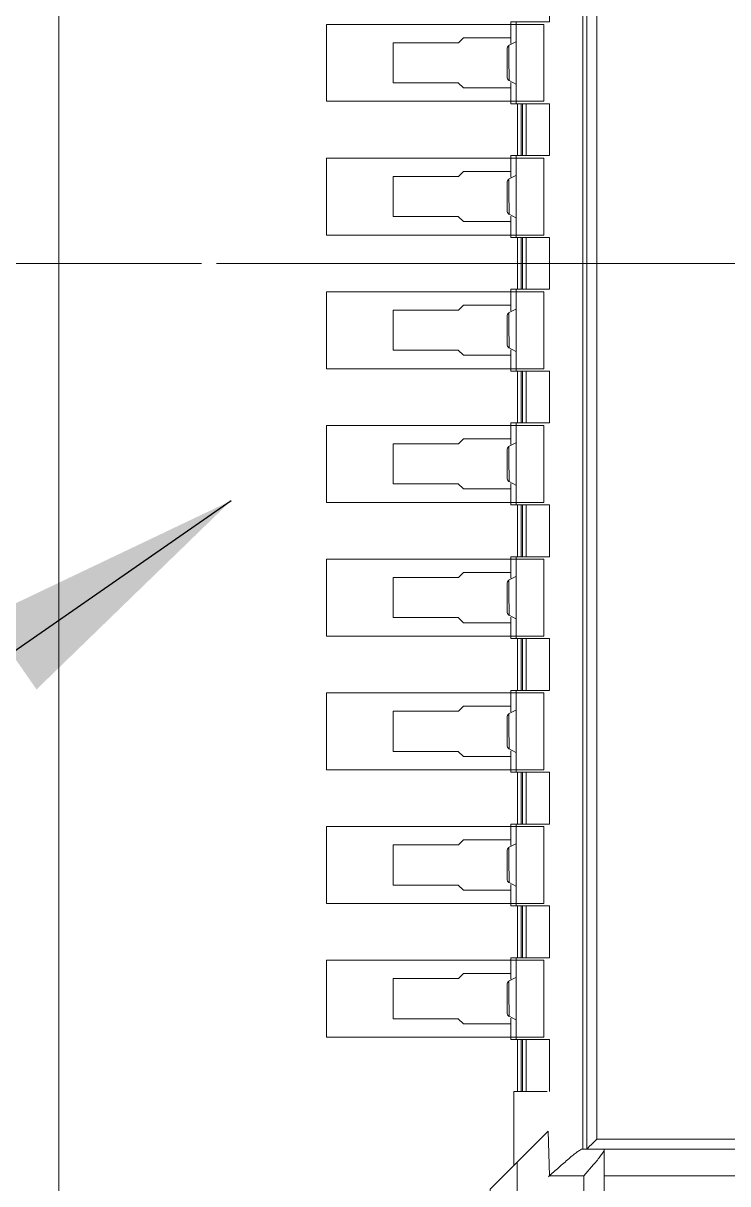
# Model space of a CAD drawing. Header units: millimetres. Extents: x 1167 to 2098, y -78 to 499.
# Drawn here: x 1704.971 to 1707.078, y 237.154 to 240.627 of the extents above; entities that cross this region are included whole.
import ezdxf
from ezdxf.lldxf.tags import DXFTag

# ---------------------------------------------------------------- set-up
doc = ezdxf.new("R2010")
doc.units = ezdxf.units.MM
doc.linetypes.add('CENTER2', pattern=[1.125, 0.75, -0.125, 0.125, -0.125])
doc.layers.get('0').update_dxf_attribs({"lineweight": 5})
for name, color, linetype, lineweight in [('DIM', 3, 'Continuous', 5), ('FPC', 50, 'Continuous', 5), ('MFPC', 50, 'Continuous', 5)]:
    doc.layers.add(name, color=color, linetype=linetype, lineweight=lineweight)
doc.styles.add('RD', font='ROMAND.shx', dxfattribs={"width": 0.8})
tags = doc.linetypes.add('CENTER', pattern=[0.6, 0.375, -0.075, 0.075, -0.075]).pattern_tags.tags
tags[10:11] = [DXFTag(74, 4), DXFTag(75, 0), DXFTag(340, '0'), DXFTag(46, 1.0), DXFTag(50, 0.0), DXFTag(44, 0.0), DXFTag(45, 0.0)]
tags[8:9] = [DXFTag(74, 4), DXFTag(75, 0), DXFTag(340, '0'), DXFTag(46, 1.0), DXFTag(50, 0.0), DXFTag(44, 0.0), DXFTag(45, 0.0)]
tags[6:7] = [DXFTag(74, 4), DXFTag(75, 0), DXFTag(340, '0'), DXFTag(46, 1.0), DXFTag(50, 0.0), DXFTag(44, 0.0), DXFTag(45, 0.0)]
tags[4:5] = [DXFTag(74, 4), DXFTag(75, 0), DXFTag(340, '0'), DXFTag(46, 1.0), DXFTag(50, 0.0), DXFTag(44, 0.0), DXFTag(45, 0.0)]
doc.dimstyles.new('DIM', dxfattribs={"dimtxt": 1.5, "dimasz": 0.8, "dimexe": 0, "dimexo": 0.5, "dimgap": 0.11, "dimtad": 0, "dimzin": 1, "dimdsep": 46, "dimtxsty": 'RD', "dimcen": 0, "dimclrd": 256, "dimclre": 256, "dimclrt": 256, "dimadec": 0, "dimazin": 0, "dimtm": 1e-09, "dimtfac": 1, "dimtofl": 0, "dimtmove": 0, "dimatfit": 3, "dimfxl": 1, "dimlwe": -1, "dimarcsym": 0})

# ---------------------------------------------------------------- blocks, each defined once
blk = doc.blocks.new('OK-14GM024-04-A')
at = {"color": 2, "linetype": 'Continuous', "lineweight": 5}
for points in [[(1195.57419379194, 168.8087470486419), (1196.22419379194, 168.8087470486419), (1196.22419379194, 168.5787470486418), (1195.57419379194, 168.5787470486418)], [(1195.57419379194, 168.408747048642), (1196.22419379194, 168.408747048642), (1196.22419379194, 168.178747048642), (1195.57419379194, 168.178747048642)], [(1195.57419379194, 168.0087470486419), (1196.22419379194, 168.0087470486419), (1196.22419379194, 167.7787470486419), (1195.57419379194, 167.7787470486419)], [(1195.57419379194, 167.6087470486418), (1196.22419379194, 167.608747048642), (1196.22419379194, 167.378747048642), (1195.57419379194, 167.3787470486418)], [(1195.57419379194, 167.208747048642), (1196.22419379194, 167.208747048642), (1196.22419379194, 166.9787470486419), (1195.57419379194, 166.9787470486419)], [(1195.57419379194, 166.8087470486419), (1196.22419379194, 166.8087470486419), (1196.22419379194, 166.5787470486418), (1195.57419379194, 166.5787470486418)], [(1195.57419379194, 166.408747048642), (1196.22419379194, 166.408747048642), (1196.22419379194, 166.178747048642), (1195.57419379194, 166.178747048642)], [(1195.57419379194, 166.0087470486419), (1196.22419379194, 166.0087470486419), (1196.22419379194, 165.7787470486419), (1195.57419379194, 165.7787470486419)]]:
    blk.add_lwpolyline(points, close=True, dxfattribs=at)
at = {"layer": 'FPC', "color": 7, "linetype": 'Continuous', "lineweight": 5}
for points in [[(1196.37276035334, 169.1905078508419), (1196.34419379194, 169.2237573120419), (1196.24121205844, 169.2237573120419), (1196.23761587434, 169.0903352309419), (1196.06419379194, 169.263757311742), (1196.06419379194, 169.643757312042, -0.414213562373095), (1196.21419379194, 169.793757312042), (1196.40419379194, 169.7937573120419), (1196.40419379194, 169.143757312042)], [(1196.34419379304, 169.2237573120419), (1196.34419379304, 169.7137573120419), (1196.21419379194, 169.713757312042, 0.414213562373095), (1196.14419379194, 169.643757312042), (1196.06419379194, 169.643757312042)]]:
    blk.add_lwpolyline(points, format="xyb", dxfattribs=at)
for points in [[(1196.14419379194, 169.643757312042), (1196.14419379194, 169.183757312542)], [(1196.23419379184, 168.9712573120419), (1196.13419379184, 168.9712573120419), (1196.13419379184, 169.1937573124419)], [(1197.14419379194, 169.2237573120419), (1196.40419379194, 169.2237573120419)], [(1196.33919164814, 169.143757312042), (1197.20919593564, 169.143757312042)], [(1196.34115114114, 163.843766449542), (1196.34115114114, 169.143757312042)], [(1196.35316435524, 169.143757312042), (1196.35316435524, 163.843766449542)], [(1196.37784802104, 169.119066877342), (1196.38316436084, 169.113757312042)], [(1197.17143752314, 169.1199807022419), (1197.16522322294, 169.113757312042), (1196.38316436084, 169.113757312042), (1196.38316436084, 163.873757312042), (1196.37823440464, 163.8688214653419)], [(1196.12551705874, 168.7520890623421), (1196.12551705874, 168.8162573120419), (1196.24121205844, 168.8162573120419), (1196.24121205844, 168.9712573120419)], [(1196.14543618234, 168.9712573120419), (1196.14543618234, 168.8162573120419)], [(1196.15644181604, 168.8162573120419), (1196.15644181604, 168.9712573120419)], [(1196.16063443834, 168.8162573120419), (1196.16063443834, 168.9712573120419)], [(1196.17130799104, 168.9712573120419), (1196.17130799104, 168.8162573120419)], [(1196.14134910494, 168.8162573120419), (1196.14134910494, 168.571257312042)], [(1196.12551705874, 168.768757312042), (1195.98356861614, 168.768757312042), (1195.96855835274, 168.753747048642), (1195.77419379194, 168.753747048642), (1195.77419379194, 168.6337470486419), (1195.96857887954, 168.6337470486419), (1195.98356861614, 168.6187573120419), (1196.12551705874, 168.6187573120419)], [(1196.14134910494, 168.758191068742), (1196.14203971374, 168.758191068742), (1196.12057225324, 168.746644063342), (1196.12010834114, 168.7291461278419), (1196.11982999384, 168.6941855611419), (1196.11982999384, 168.6767229300419), (1196.11955164664, 168.659272066742), (1196.11908773444, 168.641832971542)], [(1196.11487535884, 168.737983810242), (1196.11487535884, 168.6495308137419)], [(1196.14134910494, 168.6293235552419), (1196.14203971374, 168.6293235552419), (1196.11901685584, 168.641710037642)], [(1196.12551705874, 168.352089062342), (1196.12551705874, 168.416257312042), (1196.24121205844, 168.416257312042), (1196.24121205844, 168.571257312042), (1196.12551705874, 168.571257312042), (1196.12551705874, 168.635425561642)], [(1196.14543618234, 168.571257312042), (1196.14543618234, 168.416257312042)], [(1196.15644181604, 168.416257312042), (1196.15644181604, 168.571257312042)], [(1196.16063443834, 168.416257312042), (1196.16063443834, 168.571257312042)], [(1196.17130799104, 168.571257312042), (1196.17130799104, 168.416257312042)], [(1196.14134910494, 168.416257312042), (1196.14134910494, 168.1712573120419)], [(1196.12551705874, 168.3687573120419), (1195.98356861614, 168.3687573120419), (1195.96855835274, 168.3537470486419), (1195.77419379194, 168.3537470486419), (1195.77419379194, 168.233747048642), (1195.96857887954, 168.233747048642), (1195.98356861614, 168.218757312042), (1196.12551705874, 168.218757312042)], [(1196.11487535884, 168.3379838102419), (1196.11487535884, 168.249530813742)], [(1196.14134910494, 168.3581910687419), (1196.14203971374, 168.3581910687419), (1196.12057225324, 168.346644063342), (1196.12010834114, 168.329146127842), (1196.11982999384, 168.2941855611421), (1196.11982999384, 168.2767229300418), (1196.11955164664, 168.2592720667419), (1196.11908773444, 168.241832971542)], [(1196.14134910494, 168.229323555242), (1196.14203971374, 168.229323555242), (1196.11901685584, 168.241710037642)], [(1196.12551705874, 167.9520890623419), (1196.12551705874, 168.0162573120419), (1196.24121205844, 168.0162573120419), (1196.24121205844, 168.1712573120419), (1196.12551705874, 168.1712573120419), (1196.12551705874, 168.2354255616419)], [(1196.14543618234, 168.1712573120419), (1196.14543618234, 168.0162573120419)], [(1196.15644181604, 168.0162573120419), (1196.15644181604, 168.1712573120419)], [(1196.16063443834, 168.0162573120419), (1196.16063443834, 168.1712573120419)], [(1196.17130799104, 168.1712573120419), (1196.17130799104, 168.0162573120419)], [(1196.14134910494, 168.0162573120419), (1196.14134910494, 167.7712573120421)], [(1196.12551705874, 167.968757312042), (1195.98356861614, 167.968757312042), (1195.96855835274, 167.9537470486418), (1195.77419379194, 167.9537470486418), (1195.77419379194, 167.833747048642), (1195.96857887954, 167.833747048642), (1195.98356861614, 167.818757312042), (1196.12551705874, 167.818757312042)], [(1196.14134910494, 167.9581910687421), (1196.14203971374, 167.9581910687421), (1196.12057225324, 167.9466440633419), (1196.12010834114, 167.9291461278419), (1196.11982999384, 167.894185561142), (1196.11982999384, 167.876722930042), (1196.11955164664, 167.8592720667421), (1196.11908773444, 167.8418329715421)], [(1196.11487535884, 167.937983810242), (1196.11487535884, 167.8495308137419)], [(1196.14134910494, 167.8293235552419), (1196.14203971374, 167.8293235552419), (1196.11901685584, 167.8417100376419)], [(1196.12551705874, 167.552089062342), (1196.12551705874, 167.6162573120421), (1196.24121205844, 167.6162573120421), (1196.24121205844, 167.7712573120421), (1196.12551705874, 167.7712573120421), (1196.12551705874, 167.8354255616421)], [(1196.14543618234, 167.7712573120421), (1196.14543618234, 167.6162573120421)], [(1196.15644181604, 167.6162573120421), (1196.15644181604, 167.7712573120421)], [(1196.16063443834, 167.6162573120421), (1196.16063443834, 167.7712573120421)], [(1196.17130799104, 167.7712573120421), (1196.17130799104, 167.6162573120421)], [(1196.14134910494, 167.6162573120421), (1196.14134910494, 167.371257312042)], [(1196.12551705874, 167.568757312042), (1195.98356861614, 167.568757312042), (1195.96855835274, 167.553747048642), (1195.77419379194, 167.553747048642), (1195.77419379194, 167.4337470486419), (1195.96857887954, 167.4337470486419), (1195.98356861614, 167.4187573120419), (1196.12551705874, 167.4187573120419)], [(1196.11487535884, 167.5379838102419), (1196.11487535884, 167.4495308137421)], [(1196.14134910494, 167.558191068742), (1196.14203971374, 167.558191068742), (1196.12057225324, 167.546644063342), (1196.12010834114, 167.5291461278418), (1196.11982999384, 167.4941855611419), (1196.11982999384, 167.4767229300419), (1196.11955164664, 167.459272066742), (1196.11908773444, 167.441832971542)], [(1196.14134910494, 167.429323555242), (1196.14203971374, 167.429323555242), (1196.11901685584, 167.441710037642)], [(1196.12551705874, 167.1520890623419), (1196.12551705874, 167.216257312042), (1196.24121205844, 167.216257312042), (1196.24121205844, 167.371257312042), (1196.12551705874, 167.371257312042), (1196.12551705874, 167.435425561642)], [(1196.14543618234, 167.371257312042), (1196.14543618234, 167.216257312042)], [(1196.15644181604, 167.216257312042), (1196.15644181604, 167.371257312042)], [(1196.16063443834, 167.216257312042), (1196.16063443834, 167.371257312042)], [(1196.17130799104, 167.371257312042), (1196.17130799104, 167.216257312042)], [(1196.14134910494, 167.216257312042), (1196.14134910494, 166.9712573120419)], [(1196.12551705874, 167.1687573120419), (1195.98356861614, 167.1687573120419), (1195.96855835274, 167.1537470486419), (1195.77419379194, 167.1537470486419), (1195.77419379194, 167.033747048642), (1195.96857887954, 167.033747048642), (1195.98356861614, 167.018757312042), (1196.12551705874, 167.018757312042)], [(1196.14134910494, 167.1581910687419), (1196.14203971374, 167.1581910687419), (1196.12057225324, 167.1466440633419), (1196.12010834114, 167.129146127842), (1196.11982999384, 167.094185561142), (1196.11982999384, 167.076722930042), (1196.11955164664, 167.0592720667419), (1196.11908773444, 167.0418329715419)], [(1196.11487535884, 167.1379838102418), (1196.11487535884, 167.049530813742)], [(1196.14134910494, 167.0293235552419), (1196.14203971374, 167.0293235552419), (1196.11901685584, 167.0417100376419)], [(1196.12551705874, 166.7520890623421), (1196.12551705874, 166.8162573120419), (1196.24121205844, 166.8162573120419), (1196.24121205844, 166.9712573120419), (1196.12551705874, 166.9712573120419), (1196.12551705874, 167.0354255616419)], [(1196.14543618234, 166.9712573120419), (1196.14543618234, 166.8162573120419)], [(1196.15644181604, 166.8162573120419), (1196.15644181604, 166.9712573120419)], [(1196.16063443834, 166.8162573120419), (1196.16063443834, 166.9712573120419)], [(1196.17130799104, 166.9712573120419), (1196.17130799104, 166.8162573120419)], [(1196.14134910494, 166.8162573120419), (1196.14134910494, 166.571257312042)], [(1196.12551705874, 166.768757312042), (1195.98356861614, 166.768757312042), (1195.96855835274, 166.753747048642), (1195.77419379194, 166.753747048642), (1195.77419379194, 166.6337470486419), (1195.96857887954, 166.6337470486419), (1195.98356861614, 166.6187573120419), (1196.12551705874, 166.6187573120419)], [(1196.11487535884, 166.737983810242), (1196.11487535884, 166.6495308137419)], [(1196.14134910494, 166.758191068742), (1196.14203971374, 166.758191068742), (1196.12057225324, 166.746644063342), (1196.12010834114, 166.7291461278419), (1196.11982999384, 166.6941855611419), (1196.11982999384, 166.6767229300419), (1196.11955164664, 166.659272066742), (1196.11908773444, 166.641832971542)], [(1196.14134910494, 166.6293235552419), (1196.14203971374, 166.6293235552419), (1196.11901685584, 166.641710037642)], [(1196.12551705874, 166.352089062342), (1196.12551705874, 166.416257312042), (1196.24121205844, 166.416257312042), (1196.24121205844, 166.571257312042), (1196.12551705874, 166.571257312042), (1196.12551705874, 166.635425561642)], [(1196.14543618234, 166.571257312042), (1196.14543618234, 166.416257312042)], [(1196.15644181604, 166.416257312042), (1196.15644181604, 166.571257312042)], [(1196.16063443834, 166.416257312042), (1196.16063443834, 166.571257312042)], [(1196.17130799104, 166.571257312042), (1196.17130799104, 166.416257312042)], [(1196.14134910494, 166.416257312042), (1196.14134910494, 166.1712573120419)], [(1196.12551705874, 166.3687573120419), (1195.98356861614, 166.3687573120419), (1195.96855835274, 166.3537470486419), (1195.77419379194, 166.3537470486419), (1195.77419379194, 166.233747048642), (1195.96857887954, 166.233747048642), (1195.98356861614, 166.218757312042), (1196.12551705874, 166.218757312042)], [(1196.14134910494, 166.3581910687419), (1196.14203971374, 166.3581910687419), (1196.12057225324, 166.346644063342), (1196.12010834114, 166.329146127842), (1196.11982999384, 166.2941855611421), (1196.11982999384, 166.2767229300418), (1196.11955164664, 166.2592720667419), (1196.11908773444, 166.241832971542)], [(1196.11487535884, 166.3379838102419), (1196.11487535884, 166.249530813742)], [(1196.14134910494, 166.229323555242), (1196.14203971374, 166.229323555242), (1196.11901685584, 166.241710037642)], [(1196.12551705874, 165.9520890623419), (1196.12551705874, 166.0162573120419), (1196.24121205844, 166.0162573120419), (1196.24121205844, 166.1712573120419), (1196.12551705874, 166.1712573120419), (1196.12551705874, 166.2354255616419)], [(1196.14543618234, 166.1712573120419), (1196.14543618234, 166.0162573120419)], [(1196.15644181604, 166.0162573120419), (1196.15644181604, 166.1712573120419)], [(1196.16063443834, 166.0162573120419), (1196.16063443834, 166.1712573120419)], [(1196.17130799104, 166.1712573120419), (1196.17130799104, 166.0162573120419)], [(1196.14134910494, 166.0162573120419), (1196.14134910494, 165.7712573120421)], [(1196.12551705874, 165.968757312042), (1195.98356861614, 165.968757312042), (1195.96855835274, 165.9537470486418), (1195.77419379194, 165.9537470486418), (1195.77419379194, 165.833747048642), (1195.96857887954, 165.833747048642), (1195.98356861614, 165.818757312042), (1196.12551705874, 165.818757312042)], [(1196.11487535884, 165.937983810242), (1196.11487535884, 165.8495308137419)], [(1196.14134910494, 165.9581910687421), (1196.14203971374, 165.9581910687421), (1196.12057225324, 165.9466440633419), (1196.12010834114, 165.9291461278419), (1196.11982999384, 165.894185561142), (1196.11982999384, 165.876722930042), (1196.11955164664, 165.8592720667421), (1196.11908773444, 165.8418329715421)], [(1196.14134910494, 165.8293235552419), (1196.14203971374, 165.8293235552419), (1196.11901685584, 165.8417100376419)], [(1196.12551705874, 165.552089062342), (1196.12551705874, 165.6162573120421), (1196.24121205844, 165.6162573120421), (1196.24121205844, 165.7712573120421), (1196.12551705874, 165.7712573120421), (1196.12551705874, 165.8354255616421)]]:
    blk.add_lwpolyline(points, dxfattribs=at)
at = {"layer": 'FPC', "linetype": 'Continuous', "lineweight": 5}
for points in [[(1196.22419379194, 168.8087470486419), (1196.22419379194, 168.5787470486418)], [(1196.22419379194, 168.408747048642), (1196.22419379194, 168.178747048642)], [(1196.22419379194, 168.0087470486419), (1196.22419379194, 167.7787470486419)], [(1196.22419379194, 167.6087470486418), (1196.22419379194, 167.3787470486418)], [(1196.22419379194, 167.208747048642), (1196.22419379194, 166.9787470486419)], [(1196.22419379194, 166.8087470486419), (1196.22419379194, 166.5787470486418)], [(1196.22419379194, 166.408747048642), (1196.22419379194, 166.178747048642)], [(1196.22419379194, 166.0087470486419), (1196.22419379194, 165.7787470486419)]]:
    blk.add_lwpolyline(points, dxfattribs=at)
at = {"layer": 'FPC', "color": 1, "linetype": 'CENTER2', "lineweight": 5}
blk.add_lwpolyline([(1193.325442250693, 166.4937573120419), (1200.222945333087, 166.4937573120419)], dxfattribs=at)
at = {"layer": 'FPC', "color": 7, "linetype": 'Continuous', "lineweight": 5}
for points, knots in [([(1196.33952577354, 169.143757312042), (1196.33737095284, 169.143757312042), (1196.33189694484, 169.147065197242), (1196.32288137174, 169.152988598242), (1196.31125377984, 169.162279456742), (1196.29802464754, 169.1734437130419), (1196.28368789724, 169.1859891314421), (1196.26341400634, 169.203842275642), (1196.24803187574, 169.217533129942), (1196.23770557484, 169.226772095042)], [0, 0, 0, 0, 0.0490462511, 0.1364292582, 0.2512974259, 0.3850196472, 0.5313368453, 0.6846193209999999, 1, 1, 1, 1]), ([(1196.40419379194, 169.1462976450418), (1196.40419379194, 169.1488714386419), (1196.40039033284, 169.155137033342), (1196.39368829844, 169.1649784459419), (1196.38386080944, 169.177259282942), (1196.37662819734, 169.185931973642), (1196.37276035334, 169.1905078508419)], [0, 0, 0, 0, 0.141578376, 0.3770943295, 0.6704179147, 1, 1, 1, 1]), ([(1196.35330982214, 169.143752742842), (1196.35417042604, 169.1428919057419), (1196.36209029704, 169.134409292742), (1196.37049575084, 169.126401557842), (1196.37784802104, 169.119066877342)], [0, 0, 0, 0, 0.1049121623, 1, 1, 1, 1]), ([(1196.12067596794, 168.7467113130419), (1196.11978964234, 168.7462271888419), (1196.11684518804, 168.744150931642), (1196.11506516914, 168.7405483191419), (1196.11487535884, 168.737983809342)], [0, 0, 0, 0, 0.2819878521, 1, 1, 1, 1]), ([(1196.11487535884, 168.649530814642), (1196.11503496464, 168.6473743934419), (1196.11628319214, 168.6443929493419), (1196.11844402804, 168.6423302455419), (1196.11908773444, 168.641832971542)], [0, 0, 0, 0, 0.7266513943999999, 1, 1, 1, 1]), ([(1196.12067596794, 168.3467113130421), (1196.11978964234, 168.346227188842), (1196.11684518804, 168.3441509316419), (1196.11506516914, 168.340548319142), (1196.11487535884, 168.3379838093419)], [0, 0, 0, 0, 0.2819878521, 1, 1, 1, 1]), ([(1196.11487535884, 168.249530814642), (1196.11503496464, 168.247374393442), (1196.11628319214, 168.244392949342), (1196.11844402804, 168.242330245542), (1196.11908773444, 168.241832971542)], [0, 0, 0, 0, 0.7266513943999999, 1, 1, 1, 1]), ([(1196.12067596794, 167.946711313042), (1196.11978964234, 167.9462271888419), (1196.11684518804, 167.9441509316418), (1196.11506516914, 167.940548319142), (1196.11487535884, 167.9379838093419)], [0, 0, 0, 0, 0.2819878521, 1, 1, 1, 1]), ([(1196.11487535884, 167.8495308146419), (1196.11503496464, 167.8473743934419), (1196.11628319214, 167.8443929493419), (1196.11844402804, 167.8423302455419), (1196.11908773444, 167.8418329715421)], [0, 0, 0, 0, 0.7266513943999999, 1, 1, 1, 1]), ([(1196.12067596794, 167.5467113130419), (1196.11978964234, 167.5462271888421), (1196.11684518804, 167.544150931642), (1196.11506516914, 167.5405483191419), (1196.11487535884, 167.537983809342)], [0, 0, 0, 0, 0.2819878521, 1, 1, 1, 1]), ([(1196.11487535884, 167.449530814642), (1196.11503496464, 167.447374393442), (1196.11628319214, 167.444392949342), (1196.11844402804, 167.4423302455421), (1196.11908773444, 167.441832971542)], [0, 0, 0, 0, 0.7266513943999999, 1, 1, 1, 1]), ([(1196.12067596794, 167.146711313042), (1196.11978964234, 167.146227188842), (1196.11684518804, 167.1441509316419), (1196.11506516914, 167.140548319142), (1196.11487535884, 167.1379838093419)], [0, 0, 0, 0, 0.2819878521, 1, 1, 1, 1]), ([(1196.11487535884, 167.0495308146419), (1196.11503496464, 167.0473743934419), (1196.11628319214, 167.044392949342), (1196.11844402804, 167.042330245542), (1196.11908773444, 167.0418329715419)], [0, 0, 0, 0, 0.7266513943999999, 1, 1, 1, 1]), ([(1196.12067596794, 166.7467113130419), (1196.11978964234, 166.7462271888419), (1196.11684518804, 166.744150931642), (1196.11506516914, 166.7405483191419), (1196.11487535884, 166.737983809342)], [0, 0, 0, 0, 0.2819878521, 1, 1, 1, 1]), ([(1196.11487535884, 166.649530814642), (1196.11503496464, 166.6473743934419), (1196.11628319214, 166.6443929493419), (1196.11844402804, 166.6423302455419), (1196.11908773444, 166.641832971542)], [0, 0, 0, 0, 0.7266513943999999, 1, 1, 1, 1]), ([(1196.12067596794, 166.3467113130421), (1196.11978964234, 166.346227188842), (1196.11684518804, 166.3441509316419), (1196.11506516914, 166.340548319142), (1196.11487535884, 166.3379838093419)], [0, 0, 0, 0, 0.2819878521, 1, 1, 1, 1]), ([(1196.11487535884, 166.249530814642), (1196.11503496464, 166.247374393442), (1196.11628319214, 166.244392949342), (1196.11844402804, 166.242330245542), (1196.11908773444, 166.241832971542)], [0, 0, 0, 0, 0.7266513943999999, 1, 1, 1, 1]), ([(1196.12067596794, 165.946711313042), (1196.11978964234, 165.9462271888419), (1196.11684518804, 165.9441509316418), (1196.11506516914, 165.940548319142), (1196.11487535884, 165.9379838093419)], [0, 0, 0, 0, 0.2819878521, 1, 1, 1, 1]), ([(1196.11487535884, 165.8495308146419), (1196.11503496464, 165.8473743934419), (1196.11628319214, 165.8443929493419), (1196.11844402804, 165.8423302455419), (1196.11908773444, 165.8418329715421)], [0, 0, 0, 0, 0.7266513943999999, 1, 1, 1, 1])]:
    blk.add_open_spline(points, degree=3, knots=knots, dxfattribs=at)

msp = doc.modelspace()

# ---------------------------------------------------------------- linework, layer by layer
at = {"layer": 'DIM', "color": 32, "lineweight": 5}
msp.add_line((1707.077517232498, 239.9079963471498), (1705.548906919115, 239.9079963471498), dxfattribs=at)
at = {"layer": 'FPC', "color": 4, "lineweight": 5}
msp.add_lwpolyline([(1705.077517232498, 236.4579963471497), (1705.077517232498, 243.3579963471498, -0.4142135623726788), (1705.377517232498, 243.6579963471497), (1708.777517232498, 243.6579963471497, -0.4142135623732338), (1709.077517232498, 243.3579963471498), (1709.077517232498, 236.4579963471497, -0.4142135623727343), (1708.777517232498, 236.1579963471499), (1705.377517232498, 236.1579963471497, -0.4142135623730118)], format="xyb", close=True, dxfattribs=at)
at = {"layer": 'MFPC', "lineweight": 5}
msp.add_lwpolyline([(1709.0775172325, 268.6714028993572), (1709.077517232498, 236.4579963471497, -0.414213562373095), (1708.777517232498, 236.1579963471502), (1705.377517232498, 236.1579963471497, -0.4142135623728731), (1705.077517232499, 236.4579963471497), (1705.077517232499, 268.6714028993571, 0.4142135623730118)], format="xyb", dxfattribs=at)

# ---------------------------------------------------------------- block references
at = {"layer": 'FPC', "color": 1, "linetype": 'CENTER', "lineweight": 5, "xscale": -1, "rotation": 180}
msp.add_blockref('OK-14GM024-04-A', (510.3033234406082, 406.4017536591916), dxfattribs=at)

# ---------------------------------------------------------------- leaders
at = {"layer": 'DIM', "color": 3, "lineweight": 5}
msp.add_leader([(1705.592368928568, 239.1979959562841), (1699.129120002768, 234.7020273722574), (1681.28166145921, 234.7020273722574)], dimstyle='DIM', override={"dimgap": 0.11, "dimtad": 0}, dxfattribs=at)

doc.saveas('drawing.dxf')
